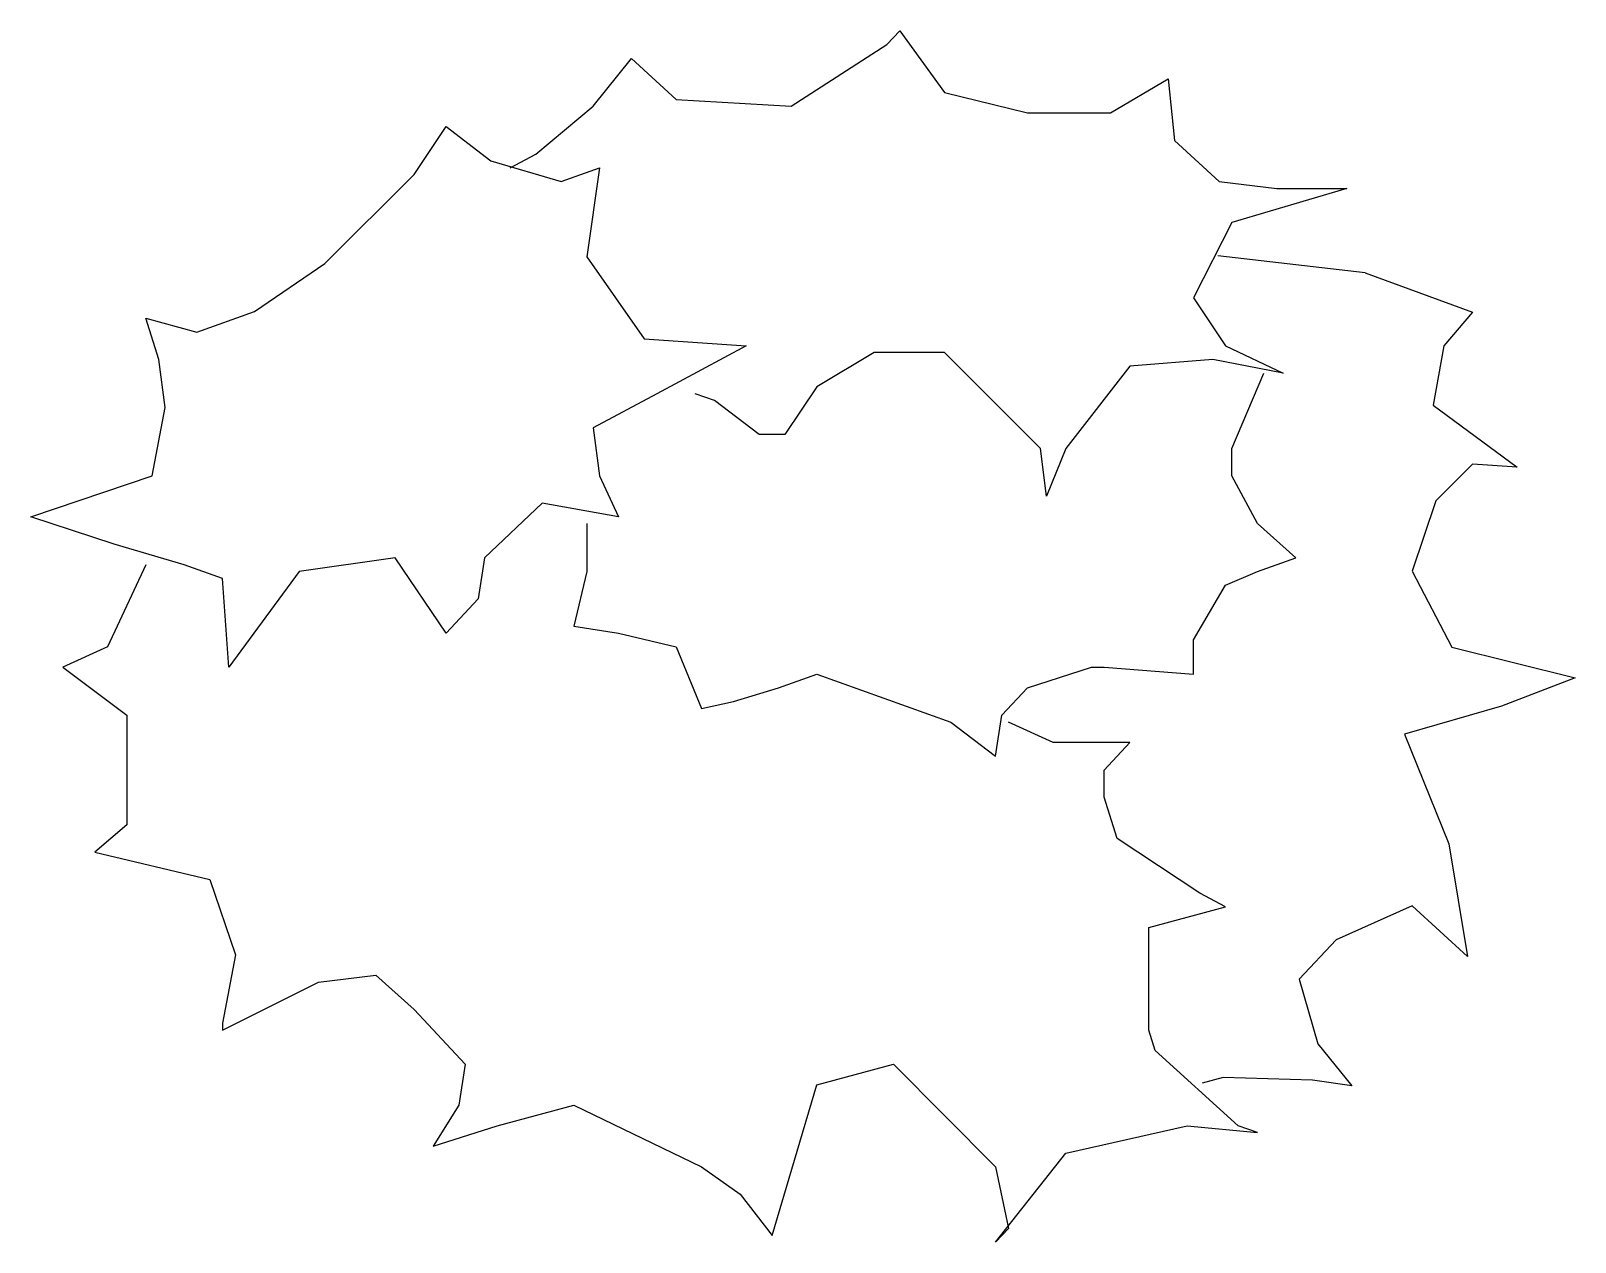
# Model space of a CAD drawing. Extents: x 367.98 to 369.35, y 87.29 to 88.36.
import ezdxf

# ---------------------------------------------------------------- set-up
doc = ezdxf.new("R2010")
doc.units = 0
doc.header["$LTSCALE"] = 0.5
doc.layers.get('0').update_dxf_attribs({"linetype": 'CONTINUOUS'})

msp = doc.modelspace()

# ---------------------------------------------------------------- linework, layer by layer
for p, q in [((368.6563, 88.2894), (368.741, 88.3439)), ((368.741, 88.3439), (368.7523, 88.3561)), ((368.7523, 88.3561), (368.7918, 88.3015)), ((368.4813, 88.2894), (368.5151, 88.3318)), ((368.5151, 88.3318), (368.5547, 88.2955)), ((368.9387, 88.2835), (368.9895, 88.3137)), ((368.9895, 88.3137), (368.9952, 88.2592)), ((368.4305, 88.2471), (368.4813, 88.2894)), ((368.5547, 88.2955), (368.6563, 88.2894)), ((368.7918, 88.3015), (368.8653, 88.2835)), ((368.8653, 88.2835), (368.9387, 88.2835)), ((368.3232, 88.229), (368.3514, 88.2714)), ((368.3514, 88.2714), (368.391, 88.2411)), ((368.9952, 88.2592), (369.0347, 88.2229)), ((368.391, 88.2411), (368.453, 88.2229)), ((368.4078, 88.235), (368.4305, 88.2471)), ((368.453, 88.2229), (368.4869, 88.235)), ((368.4869, 88.235), (368.4756, 88.1564)), ((368.4869, 88.235), (368.4869, 88.235)), ((368.2441, 88.1503), (368.3232, 88.229)), ((369.0347, 88.2229), (369.0855, 88.2168)), ((369.1476, 88.2168), (369.046, 88.1867)), ((369.0855, 88.2168), (369.1476, 88.2168)), ((369.046, 88.1867), (369.012, 88.12)), ((368.4756, 88.1564), (368.5264, 88.0838)), ((368.4756, 88.1564), (368.4756, 88.1564)), ((369.1636, 88.1422), (369.0336, 88.1571)), ((368.1819, 88.1079), (368.2441, 88.1503)), ((369.1636, 88.1422), (369.2587, 88.1073)), ((369.012, 88.12), (369.0403, 88.0777)), ((368.086, 88.102), (368.1311, 88.0898)), ((368.0973, 88.0656), (368.086, 88.102)), ((368.1311, 88.0898), (368.1819, 88.1079)), ((369.2587, 88.1073), (369.2332, 88.0775)), ((368.5264, 88.0838), (368.6167, 88.0777)), ((368.6167, 88.0777), (368.5377, 88.0353)), ((368.7297, 88.0717), (368.6789, 88.0414)), ((368.7918, 88.0717), (368.7297, 88.0717)), ((368.8766, 87.987), (368.7918, 88.0717)), ((369.0403, 88.0777), (369.0911, 88.0535)), ((369.2332, 88.0775), (369.2239, 88.0253)), ((368.1029, 88.0232), (368.0973, 88.0656)), ((368.9556, 88.0596), (368.8991, 87.987)), ((369.029, 88.0656), (368.9556, 88.0596)), ((369.0911, 88.0535), (369.029, 88.0656)), ((369.046, 87.987), (369.0742, 88.0535)), ((368.5377, 88.0353), (368.4813, 88.0052)), ((368.5886, 88.0293), (368.5716, 88.0353)), ((368.6789, 88.0414), (368.6507, 87.9991)), ((368.0916, 87.9628), (368.1029, 88.0232)), ((368.6281, 87.9991), (368.5886, 88.0293)), ((369.2239, 88.0253), (369.2982, 87.9705)), ((368.4813, 88.0052), (368.4869, 87.9628)), ((368.6507, 87.9991), (368.6281, 87.9991)), ((368.8821, 87.9446), (368.8766, 87.987)), ((368.8991, 87.987), (368.8821, 87.9446)), ((369.046, 87.9628), (369.046, 87.987)), ((367.9843, 87.9265), (368.0916, 87.9628)), ((368.4869, 87.9628), (368.5038, 87.9265)), ((369.0685, 87.9205), (369.046, 87.9628)), ((369.2587, 87.973), (369.2262, 87.9407)), ((369.2982, 87.9705), (369.2587, 87.973)), ((368.4361, 87.9385), (368.3853, 87.8902)), ((368.5038, 87.9265), (368.4361, 87.9385)), ((369.2262, 87.9407), (369.2053, 87.8785)), ((368.0578, 87.9023), (367.9843, 87.9265)), ((368.4756, 87.9205), (368.4756, 87.8781)), ((368.5038, 87.9265), (368.5038, 87.9265)), ((369.1025, 87.8902), (369.0685, 87.9205)), ((368.1198, 87.8841), (368.0578, 87.9023)), ((368.086, 87.8841), (368.0521, 87.8115)), ((368.1538, 87.872), (368.1198, 87.8841)), ((368.3062, 87.8902), (368.2215, 87.8781)), ((368.3062, 87.8902), (368.3062, 87.8902)), ((368.3514, 87.8236), (368.3062, 87.8902)), ((368.3853, 87.8902), (368.3796, 87.8538)), ((369.0685, 87.8781), (369.1025, 87.8902)), ((368.1594, 87.7934), (368.1538, 87.872)), ((368.2215, 87.8781), (368.1594, 87.7934)), ((368.2215, 87.8781), (368.2215, 87.8781)), ((368.4756, 87.8781), (368.4643, 87.8297)), ((369.012, 87.8176), (369.0403, 87.8659)), ((369.0403, 87.8659), (369.0685, 87.8781)), ((369.2053, 87.8785), (369.2402, 87.8113)), ((368.3796, 87.8538), (368.3514, 87.8236)), ((368.4643, 87.8297), (368.5038, 87.8236)), ((368.0521, 87.8115), (368.0125, 87.7934)), ((368.5038, 87.8236), (368.5547, 87.8115)), ((368.5547, 87.8115), (368.5772, 87.757)), ((369.012, 87.7873), (369.012, 87.8176)), ((369.2402, 87.8113), (369.3493, 87.784)), ((368.0125, 87.7934), (368.069, 87.7511)), ((368.645, 87.7752), (368.6789, 87.7873)), ((368.6789, 87.7873), (368.7975, 87.745)), ((368.8653, 87.7752), (368.9217, 87.7934)), ((368.9217, 87.7934), (368.933, 87.7934)), ((368.933, 87.7934), (369.012, 87.7873)), ((369.3493, 87.784), (369.2843, 87.7591)), ((368.6055, 87.7632), (368.645, 87.7752)), ((368.8426, 87.7511), (368.8653, 87.7752)), ((368.5772, 87.757), (368.6055, 87.7632)), ((369.2843, 87.7591), (369.1984, 87.7342)), ((368.069, 87.7511), (368.069, 87.6844)), ((368.7975, 87.745), (368.837, 87.7147)), ((368.837, 87.7147), (368.8426, 87.7511)), ((368.8878, 87.7268), (368.8483, 87.745)), ((369.1984, 87.7342), (369.2378, 87.6372)), ((368.8934, 87.7268), (368.8878, 87.7268)), ((368.9556, 87.7268), (368.8934, 87.7268)), ((368.933, 87.7026), (368.9556, 87.7268)), ((368.933, 87.6785), (368.933, 87.7026)), ((368.069, 87.6844), (368.069, 87.6542)), ((368.9444, 87.6421), (368.933, 87.6785)), ((368.069, 87.6542), (368.0408, 87.63)), ((369.0177, 87.5937), (368.9444, 87.6421)), ((369.2378, 87.6372), (369.2541, 87.5377)), ((368.0408, 87.63), (368.1424, 87.6058)), ((368.1424, 87.6058), (368.1651, 87.5393)), ((369.0403, 87.5817), (369.0177, 87.5937)), ((368.9725, 87.5635), (369.0403, 87.5817)), ((369.2053, 87.5825), (369.138, 87.5526)), ((369.2541, 87.5377), (369.2053, 87.5825)), ((368.9725, 87.4727), (368.9725, 87.5635)), ((369.138, 87.5526), (369.1055, 87.5178)), ((368.1651, 87.5393), (368.1538, 87.4788)), ((368.1538, 87.4727), (368.2384, 87.515)), ((368.2384, 87.515), (368.2892, 87.5211)), ((368.2892, 87.5211), (368.3232, 87.4909)), ((369.1055, 87.5178), (369.1218, 87.4606)), ((368.3232, 87.4909), (368.3683, 87.4424)), ((368.1538, 87.4788), (368.1538, 87.4727)), ((368.9782, 87.4546), (368.9725, 87.4727)), ((369.1218, 87.4606), (369.1519, 87.4233)), ((369.0515, 87.388), (368.9782, 87.4546)), ((368.3683, 87.4424), (368.3627, 87.4062)), ((368.6789, 87.4243), (368.7467, 87.4424)), ((368.7467, 87.4424), (368.837, 87.3517)), ((369.0382, 87.4307), (369.0196, 87.4258)), ((369.1171, 87.4283), (369.0382, 87.4307)), ((368.6394, 87.2912), (368.6789, 87.4243)), ((369.1519, 87.4233), (369.1171, 87.4283)), ((368.3627, 87.4062), (368.34, 87.3699)), ((368.3965, 87.388), (368.4643, 87.4062)), ((368.4643, 87.4062), (368.5772, 87.3517)), ((368.4643, 87.4062), (368.4643, 87.4062)), ((368.34, 87.3699), (368.3965, 87.388)), ((368.8991, 87.3638), (369.0064, 87.388)), ((369.0064, 87.388), (369.0685, 87.382)), ((369.0685, 87.382), (369.0515, 87.388)), ((368.837, 87.2852), (368.8991, 87.3638)), ((368.5772, 87.3517), (368.6112, 87.3276)), ((368.837, 87.3517), (368.8483, 87.2973)), ((368.6112, 87.3276), (368.6394, 87.2912)), ((368.8483, 87.2973), (368.837, 87.2852))]:
    msp.add_line(p, q)

doc.saveas('drawing.dxf')
